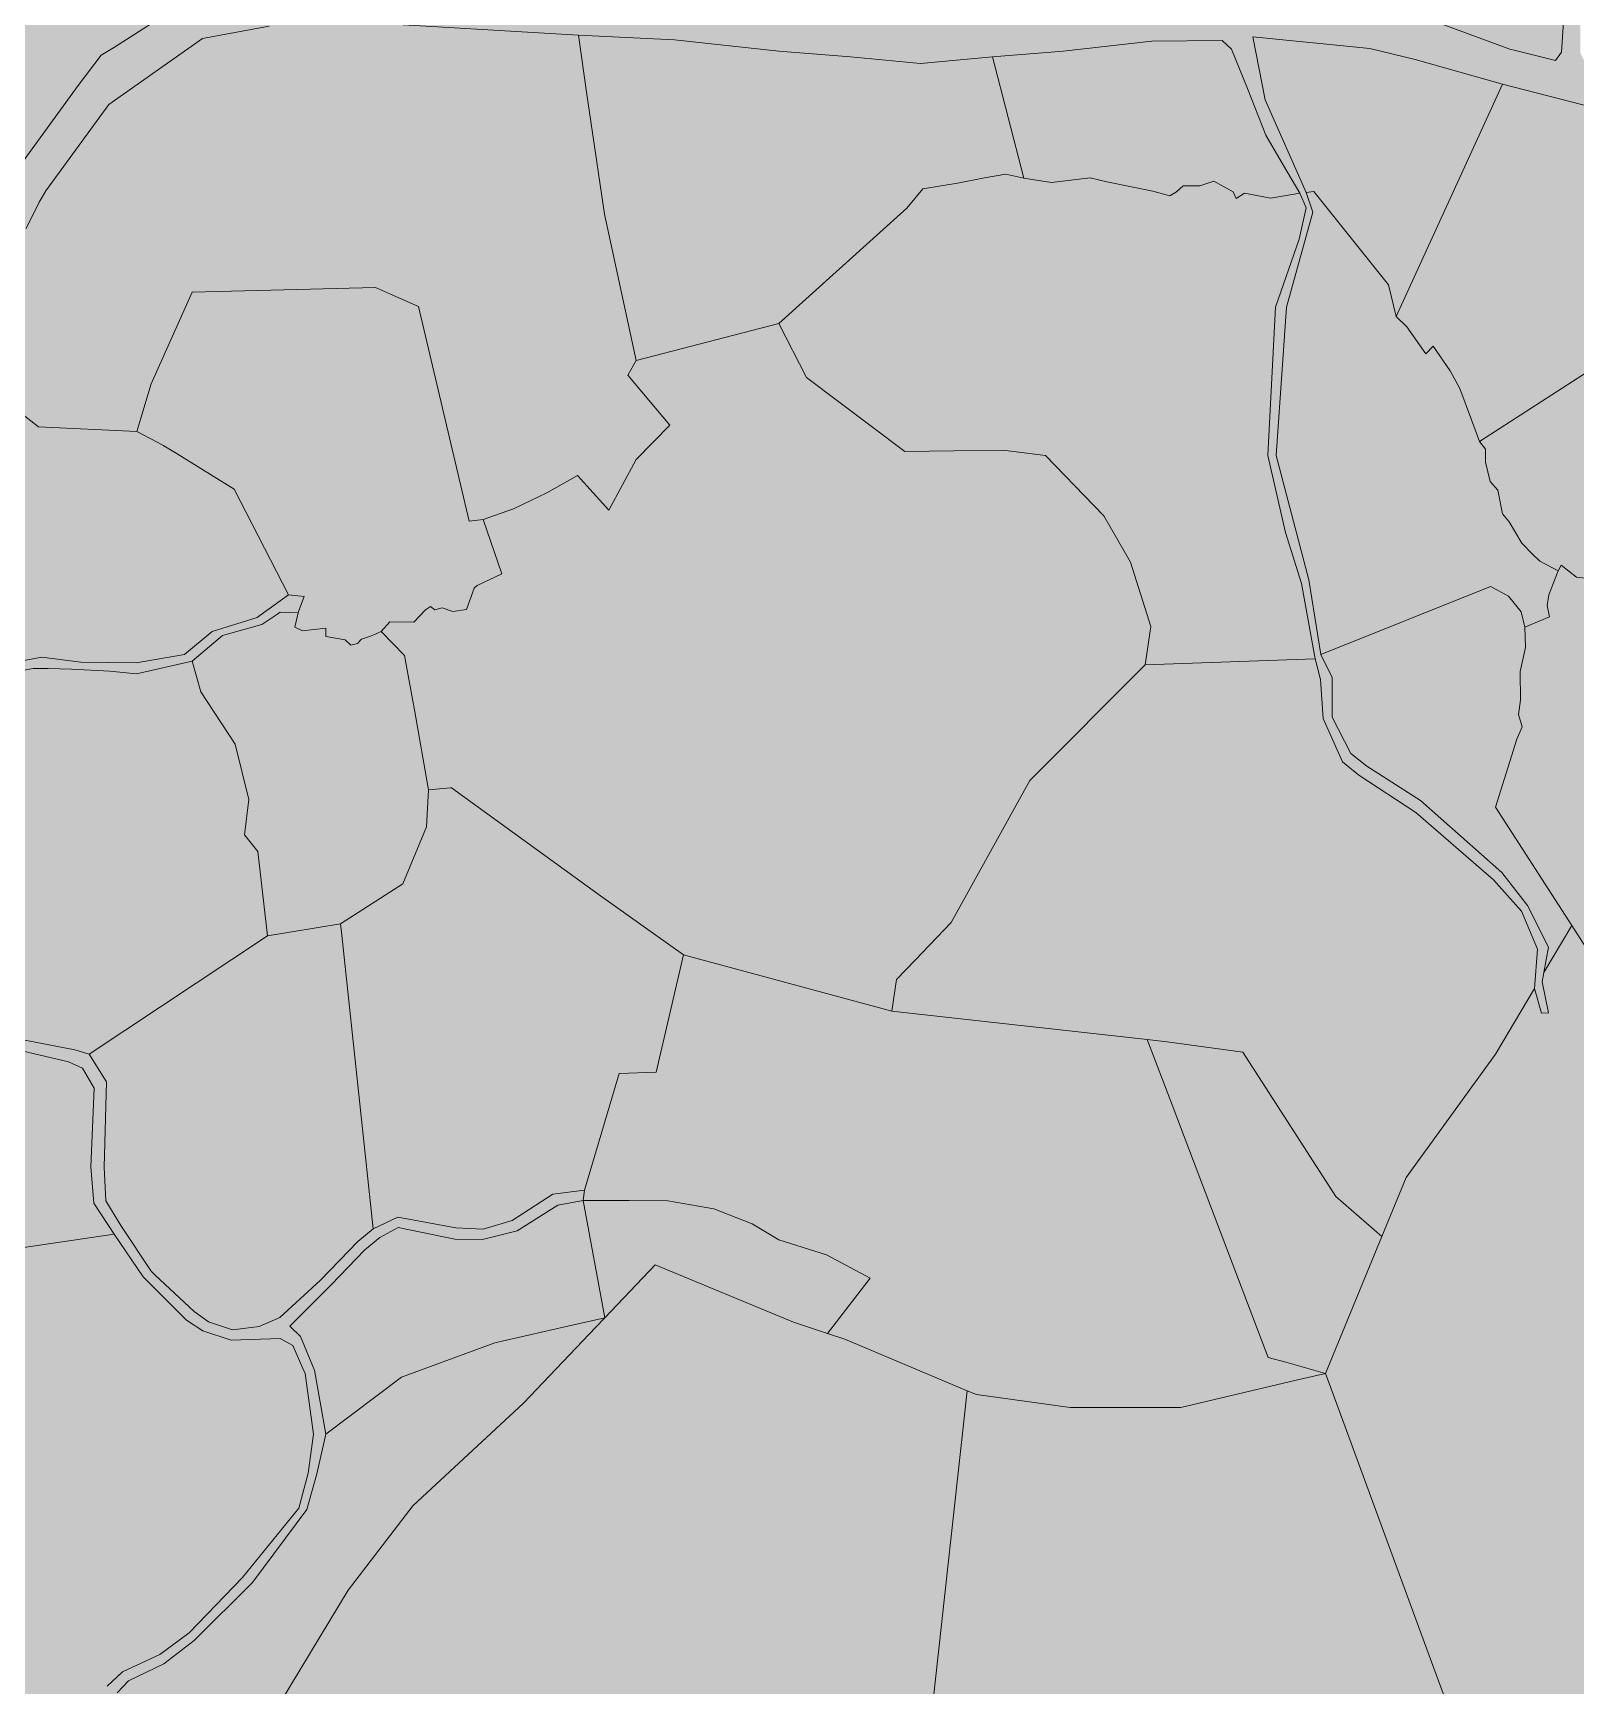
# Model space of a CAD drawing. Header units: metres. Extents: x 541853 to 549675, y 1832829 to 1845715.
# Drawn here: x 546927.1 to 547294.2, y 1834114.1 to 1834507.4 of the extents above; entities that cross this region are included whole.
import ezdxf

# ---------------------------------------------------------------- set-up
doc = ezdxf.new("R2010")
doc.units = ezdxf.units.M
doc.header["$MEASUREMENT"] = 0
doc.layers.add('1', color=7, linetype='Continuous', lineweight=0)

msp = doc.modelspace()

# ---------------------------------------------------------------- hatches: boundary and pattern name
at = {"layer": '1', "linetype": 'Continuous', "lineweight": 0}
for color, points in [(252, [(546969.96, 1834076.85), (546965.58, 1834079.295), (546956.13, 1834084.575), (546948.57, 1834091.535), (546945.99, 1834097.595), (546943.2, 1834107.615), (546944.7, 1834114.035), (546948.33, 1834117.41), (546957.24, 1834121.55), (546964.2, 1834126.695), (546976.89, 1834139.91), (546990.3, 1834156.35), (546992.49, 1834164.735), (546993.75, 1834173.975), (546991.77, 1834188.42), (546991.26, 1834189.605), (546988.83, 1834195.11), (546985.86, 1834196.745), (546974.16, 1834196.355), (546967.44, 1834198.575), (546963.6, 1834201.155), (546955.53, 1834209.12), (546953.25, 1834211.4), (546946.32, 1834221.585), (546941.55, 1834228.92), (546940.77, 1834237.59), (546941.58, 1834256.325), (546938.85, 1834261.065), (546935.52, 1834262.565), (546921.69, 1834265.865), (546916.23, 1834268.055), (546910.98, 1834274.145), (546908.04, 1834282.365), (546899.04, 1834292.925), (546895.65, 1834298.43), (546893.94, 1834310.565), (546890.37, 1834322.445), (546886.08, 1834340.865), (546882.33, 1834345.245), (546881.49, 1834348.155), (546880.98, 1834351.035), (546877.92, 1834355.295), (546862.71, 1834361.385), (546856.89, 1834364.295), (546853.41, 1834367.295), (546851.34, 1834367.73), (546840.06, 1834364.73), (546827.37, 1834362.045), (546813, 1834358.04), (546793.5, 1834349.025), (546781.17, 1834339.485), (546766.8, 1834328.325), (546765.72, 1834327.485), (546761.61, 1834323.015), (546756.66, 1834317.615), (546752.79, 1834312.68), (546750.15, 1834309.335), (546731.07, 1834283.475), (546719.82, 1834266.825), (546700.8, 1834240.335), (546687.21, 1834221.465), (546678.51, 1834201.815), (546671.79, 1834187.895), (546682.83, 1834181.625), (546675.27, 1834166.115), (546667.56, 1834168.485), (546650.22, 1834120.035), (546641.16, 1834105.305), (546640.56, 1834102.905), (546636.09, 1834092.75), (546626.7, 1834093.89), (546625.65, 1834093.8), (546625.47, 1834093.785), (546625.71, 1834094.13), (546626.28, 1834094.895), (546632.34, 1834101.705), (546634.74, 1834105.785), (546635.73, 1834107.96), (546639.09, 1834120.41), (546643.59, 1834131.765), (546659.34, 1834171.275), (546661.71, 1834184.655), (546661.56, 1834186.965), (546657.99, 1834193.43), (546654.66, 1834201.335), (546651.18, 1834213.845), (546648.96, 1834228.425), (546648.84, 1834239.33), (546650.22, 1834252.56), (546647.13, 1834266.66), (546642.84, 1834274.7), (546641.43, 1834275.72), (546637.05, 1834275.81), (546628.89, 1834269.075), (546623.37, 1834267.485), (546623.49, 1834270.035), (546627.3, 1834271.055), (546635.07, 1834278.645), (546641.07, 1834279.71), (546645.27, 1834276.875), (546649.29, 1834268.955), (546651.93, 1834260.72), (546652.83, 1834252.245), (546651.48, 1834239.135), (546651.72, 1834228.575), (546654.24, 1834214.085), (546657.63, 1834202.355), (546660.9, 1834194.345), (546663.39, 1834191.165), (546670.47, 1834206.39), (546676.44, 1834217.475), (546680.52, 1834225.11), (546692.82, 1834243.095), (546712.77, 1834271.64), (546722.43, 1834285.185), (546742.98, 1834314.3), (546751.53, 1834324.665), (546761.55, 1834334.655), (546775.95, 1834345.875), (546780.72, 1834350.165), (546782.64, 1834351.89), (546802.41, 1834362.945), (546808.65, 1834366.425), (546826.68, 1834370.055), (546836.97, 1834372.35), (546854.25, 1834379.025), (546852.96, 1834380.855), (546883.5, 1834397.94), (546885.54, 1834401.21), (546895.47, 1834422.135), (546901.17, 1834432.77), (546903.93, 1834438.26), (546909.9, 1834450.08), (546896.28, 1834469.655), (546897.93, 1834470.795), (546910.95, 1834452.06), (546921.69, 1834472.31), (546922.62, 1834474.035), (546937.77, 1834494.9), (546943.29, 1834502.085), (546946.41, 1834504.005), (546955.26, 1834509.6), (546963.18, 1834513.71), (546980.61, 1834517.37), (546988.77, 1834518.63), (546994.89, 1834519.575), (546996.63, 1834521.615), (546999.78, 1834530.06), (546999.9, 1834536.825), (546998.13, 1834543.815), (546997.86, 1834546.995), (546994.05, 1834557.12), (546986.67, 1834567.425), (546983.22, 1834571.565), (546977.01, 1834581.69), (546969.72, 1834593.465), (546967.35, 1834599.885), (546966.39, 1834611.54), (546972.6, 1834625.985), (546974.37, 1834631.67), (546975.21, 1834643.67), (546987.06, 1834673.415), (546989.7, 1834673.325), (546980.46, 1834649.58), (546977.97, 1834642.485), (546977.31, 1834631.52), (546975, 1834625.685), (546969, 1834610.34), (546970.38, 1834600.2), (546971.64, 1834594.035), (546978.93, 1834583.055), (546985.68, 1834574.025), (546989.43, 1834569.105), (546995.91, 1834557.915), (547000.83, 1834548.555), (547002.96, 1834544.655), (547003.38, 1834536.795), (547001.73, 1834528.575), (546999.3, 1834520.76), (546999.99, 1834519.815), (546999.99, 1834519.365), (546999.99, 1834510.17), (546983.22, 1834508.97), (546967.38, 1834506.045), (546945.09, 1834490.325), (546930.09, 1834469.835), (546928.95, 1834467.915), (546928.5, 1834467.105), (546925.44, 1834460.88), (546912.06, 1834436.025), (546908.37, 1834429.215), (546891.99, 1834395.57), (546888.03, 1834388.025), (546881.01, 1834382.25), (546871.26, 1834376.295), (546856.65, 1834369.935), (546856.59, 1834368.525), (546858.54, 1834366.635), (546863.73, 1834363.875), (546874.92, 1834360.35), (546880.32, 1834357.305), (546883.68, 1834352.685), (546888.24, 1834355.46), (546895.11, 1834360.11), (546901.83, 1834359.93), (546907.5, 1834359.135), (546913.83, 1834357.305), (546918.81, 1834357.035), (546924.06, 1834357.92), (546929.13, 1834358.88), (546938.4, 1834357.665), (546951.57, 1834357.485), (546963.06, 1834359.51), (546969.66, 1834364.985), (546980.4, 1834368.315), (546981, 1834368.765), (546987.87, 1834373.655), (546991.56, 1834373.325), (546990.24, 1834369.695), (546990.12, 1834369.395), (546987.99, 1834369.485), (546985.86, 1834369.575), (546985.29, 1834369.17), (546981.51, 1834366.605), (546972.12, 1834364.025), (546964.89, 1834357.875), (546951.66, 1834354.905), (546945.33, 1834355.565), (546936.21, 1834355.985), (546930.69, 1834356.165), (546927.12, 1834356.165), (546923.1, 1834355.475), (546920.37, 1834354.335), (546917.31, 1834354.425), (546912.93, 1834355.115), (546908.82, 1834356.075), (546902.43, 1834357.395), (546896.04, 1834357.545), (546890.52, 1834352.685), (546884.34, 1834348.965), (546885.24, 1834346.175), (546888.3, 1834342.005), (546891.39, 1834335.015), (546892.71, 1834323.75), (546896.49, 1834311.585), (546898.2, 1834299.465), (546901.29, 1834294.395), (546911.43, 1834283.445), (546913.95, 1834275.84), (546918.24, 1834270.125), (546922.65, 1834268.22), (546936.99, 1834265.475), (546940.41, 1834264.425), (546944.52, 1834257.795), (546944.01, 1834237.515), (546944.4, 1834229.535), (546947.97, 1834223.64), (546955.14, 1834212.75), (546956.1, 1834211.835), (546965.37, 1834203.195), (546968.79, 1834200.705), (546974.52, 1834198.815), (546980.88, 1834199.625), (546985.74, 1834201.755), (546995.46, 1834210.665), (546999.99, 1834215.345), (547004.34, 1834219.815), (547008, 1834222.845), (547013.82, 1834225.605), (547027.65, 1834223.07), (547034.19, 1834222.8), (547041.09, 1834224.855), (547050.69, 1834231.065), (547058.25, 1834232.085), (547057.92, 1834229.565), (547051.89, 1834228.5), (547042.23, 1834222.395), (547034.01, 1834220.295), (547027.41, 1834220.385), (547013.94, 1834223.19), (547009.59, 1834220.76), (547005.99, 1834217.85), (546999.99, 1834211.625), (546998.04, 1834209.585), (546988.14, 1834199.715), (546990.69, 1834197.21), (546993.93, 1834189.41), (546993.99, 1834189.245), (546996.72, 1834173.99), (546994.59, 1834164.555), (546992.22, 1834156.035), (546979.26, 1834138.665), (546965.43, 1834124.925), (546958.17, 1834119.375), (546949.77, 1834115.34), (546947.1, 1834112.445), (546945.87, 1834107.735), (546948.33, 1834098.105), (546950.52, 1834093.185), (546957.54, 1834086.405), (546966.84, 1834081.035), (546971.37, 1834078.425)]), (53, [(546910.95, 1834452.06), (546897.93, 1834470.795), (546892.53, 1834479.765), (546885, 1834477.65), (546873.96, 1834493.37), (546881.64, 1834500.285), (546876.57, 1834511.325), (546867.15, 1834509.885), (546860.16, 1834527.255), (546803.88, 1834603.755), (546798.69, 1834610.775), (546839.58, 1834643.355), (546840.21, 1834642.77), (546889.86, 1834596.825), (546895.71, 1834586.115), (546920.13, 1834573.995), (546925.26, 1834570.065), (546916.62, 1834527.27), (546947.79, 1834513.02), (546955.26, 1834509.6), (546946.41, 1834504.005), (546943.29, 1834502.085), (546937.77, 1834494.9), (546922.62, 1834474.035), (546921.69, 1834472.31)]), (252, [(547285.98, 1834274.145), (547284.27, 1834280.04), (547285.02, 1834289.355), (547281.24, 1834298.445), (547274.55, 1834305.885), (547256.1, 1834321.875), (547242.51, 1834330.785), (547238.64, 1834333.995), (547234.05, 1834344.285), (547233.36, 1834353.54), (547232.07, 1834358.505), (547228.86, 1834376.385), (547225.02, 1834388.52), (547220.82, 1834406.805), (547222.71, 1834442.145), (547228.32, 1834458.3), (547230, 1834465.755), (547228.47, 1834469.295), (547224.54, 1834475.835), (547220.34, 1834483.065), (547215.99, 1834494.18), (547212.24, 1834503.51), (547209.96, 1834505.58), (547193.22, 1834505.4), (547172.16, 1834503.075), (547155.3, 1834501.665), (547138.23, 1834500.135), (547121.55, 1834501.68), (547104.48, 1834503.03), (547079.67, 1834505.73), (547056.81, 1834506.87), (547000.32, 1834510.185), (546999.99, 1834510.17), (546999.99, 1834519.365), (546999.99, 1834519.815), (547000.32, 1834519.395), (547000.71, 1834518.84), (547035.24, 1834517.115), (547057.8, 1834515.165), (547079.76, 1834513.83), (547104.84, 1834510.8), (547122.21, 1834510.17), (547137.18, 1834509.72), (547153.5, 1834511.4), (547170.03, 1834513.32), (547194.18, 1834515.285), (547205.58, 1834514.58), (547213.44, 1834514.085), (547228.08, 1834513.485), (547259.1, 1834510.68), (547278.42, 1834503.555), (547279.74, 1834503.225), (547289.31, 1834500.795), (547290.72, 1834502.835), (547291.35, 1834512.465), (547291.44, 1834513.755), (547291.86, 1834525.065), (547298.37, 1834551.105), (547303.98, 1834572.045), (547304.58, 1834574.19), (547304.55, 1834574.535), (547304.49, 1834578.075), (547300.62, 1834589.1), (547300.56, 1834590.48), (547300.44, 1834592.865), (547302.06, 1834596), (547307.16, 1834598.46), (547307.7, 1834594.245), (547308.99, 1834580.715), (547308.27, 1834572.525), (547302.51, 1834552.545), (547301.46, 1834548.87), (547295.49, 1834523.73), (547295.37, 1834519.395), (547295.16, 1834512.735), (547295.19, 1834502.625), (547296.57, 1834499.895), (547307.13, 1834498.065), (547326.33, 1834497), (547356.66, 1834490.16), (547459.44, 1834490.685), (547478.43, 1834492.395), (547494.66, 1834495.14), (547518.63, 1834503.51), (547519.23, 1834501.905), (547523.88, 1834503.525), (547530.9, 1834500.615), (547530.39, 1834500.405), (547531.14, 1834498.545), (547522.23, 1834495.335), (547497.75, 1834486.35), (547505.4, 1834478.82), (547507.41, 1834474.335), (547503.93, 1834469.97), (547511.94, 1834462.665), (547503.93, 1834465.59), (547501.5, 1834467.93), (547488.24, 1834479.87), (547481.43, 1834484.085), (547458.54, 1834480.575), (547438.35, 1834480.44), (547406.91, 1834481.625), (547358.82, 1834480.485), (547298.28, 1834489.68), (547276.68, 1834495.17), (547255.92, 1834501.095), (547245.12, 1834503.66), (547217.28, 1834506.435), (547220.22, 1834491.435), (547229.94, 1834469.445), (547231.56, 1834464.735), (547225.32, 1834442.115), (547222.86, 1834406.85), (547230.6, 1834377.255), (547233.48, 1834359.525), (547236.12, 1834353.99), (547236.18, 1834344.6), (547240.62, 1834335.975), (547244.43, 1834332.9), (547257.21, 1834324.725), (547276.5, 1834307.61), (547282.62, 1834299.765), (547287.6, 1834289.85), (547286.52, 1834283.865), (547286.13, 1834281.645), (547287.6, 1834274.205)]), (53, [(547289.31, 1834500.795), (547279.74, 1834503.225), (547278.42, 1834503.555), (547259.1, 1834510.68), (547258.98, 1834525.395), (547274.4, 1834536.315), (547284.6, 1834574.7), (547304.49, 1834574.19), (547304.58, 1834574.19), (547303.98, 1834572.045), (547298.37, 1834551.105), (547291.86, 1834525.065), (547291.44, 1834513.755), (547291.35, 1834512.465), (547290.72, 1834502.835)]), (53, [(547030.83, 1834391.19), (547018.74, 1834442.265), (547012.08, 1834445.25), (547008.51, 1834446.855), (546964.95, 1834445.745), (546955.2, 1834423.875), (546952.71, 1834415.745), (546951.75, 1834412.55), (546928.32, 1834413.66), (546908.37, 1834429.215), (546912.06, 1834436.025), (546925.44, 1834460.88), (546928.5, 1834467.105), (546928.95, 1834467.915), (546930.09, 1834469.835), (546945.09, 1834490.325), (546967.38, 1834506.045), (546983.22, 1834508.97), (546999.99, 1834510.17), (547000.32, 1834510.185), (547056.81, 1834506.87), (547058.76, 1834493.325), (547062.99, 1834464.255), (547064.82, 1834455.855), (547070.55, 1834429.44), (547068.57, 1834425.975), (547078.56, 1834414.05), (547070.58, 1834405.875), (547064.04, 1834393.86), (547056.57, 1834402.095), (547049.31, 1834397.955), (547041.39, 1834394.16), (547034.19, 1834391.655)]), (53, [(547070.55, 1834429.44), (547064.82, 1834455.855), (547062.99, 1834464.255), (547058.76, 1834493.325), (547056.81, 1834506.87), (547079.67, 1834505.73), (547104.48, 1834503.03), (547121.55, 1834501.68), (547138.23, 1834500.135), (547155.3, 1834501.665), (547162.83, 1834472.85), (547158.51, 1834473.765), (547153.44, 1834472.94), (547146.99, 1834471.605), (547138.8, 1834470.33), (547134.99, 1834465.665), (547104.54, 1834438.26)]), (53, [(547213.29, 1834467.975), (547212.6, 1834469.565), (547207.98, 1834472.115), (547204.65, 1834470.975), (547200.72, 1834470.975), (547199.13, 1834469.55), (547197.54, 1834468.635), (547193.46, 1834469.775), (547182.57, 1834471.965), (547178.55, 1834472.895), (547169.34, 1834471.785), (547162.83, 1834472.85), (547155.3, 1834501.665), (547172.16, 1834503.075), (547193.22, 1834505.4), (547209.96, 1834505.58), (547212.24, 1834503.51), (547215.99, 1834494.18), (547220.34, 1834483.065), (547224.54, 1834475.835), (547228.47, 1834469.295), (547221.57, 1834468.095), (547215.27, 1834469.295)]), (53, [(547251.42, 1834439.925), (547249.53, 1834447.425), (547231.77, 1834469.67), (547229.94, 1834469.445), (547220.22, 1834491.435), (547217.28, 1834506.435), (547245.12, 1834503.66), (547255.92, 1834501.095), (547276.68, 1834495.17)]), (53, [(547271.22, 1834410.18), (547269.33, 1834415.37), (547266.54, 1834422.81), (547264.23, 1834426.95), (547260.18, 1834432.845), (547258.41, 1834431.045), (547253.94, 1834437.465), (547251.42, 1834439.925), (547276.68, 1834495.17), (547298.28, 1834489.68), (547358.82, 1834480.485), (547356.54, 1834466.025), (547332.72, 1834461.495), (547330.35, 1834460.745), (547298.43, 1834449.87), (547308.06, 1834433.955)]), (53, [(547191.69, 1834357.005), (547193.04, 1834366.155), (547188.18, 1834381.44), (547181.79, 1834392.48), (547167.93, 1834406.85), (547157.79, 1834408.125), (547134.48, 1834407.825), (547111.08, 1834425.435), (547104.54, 1834438.26), (547134.99, 1834465.665), (547138.8, 1834470.33), (547146.99, 1834471.605), (547153.44, 1834472.94), (547158.51, 1834473.765), (547162.83, 1834472.85), (547169.34, 1834471.785), (547178.55, 1834472.895), (547182.57, 1834471.965), (547193.46, 1834469.775), (547197.54, 1834468.635), (547199.13, 1834469.55), (547200.72, 1834470.975), (547204.65, 1834470.975), (547207.98, 1834472.115), (547212.6, 1834469.565), (547213.29, 1834467.975), (547215.27, 1834469.295), (547221.57, 1834468.095), (547228.47, 1834469.295), (547230, 1834465.755), (547228.32, 1834458.3), (547222.71, 1834442.145), (547220.82, 1834406.805), (547225.02, 1834388.52), (547228.86, 1834376.385), (547232.07, 1834358.505)]), (53, [(547233.48, 1834359.525), (547230.6, 1834377.255), (547222.86, 1834406.85), (547225.32, 1834442.115), (547231.56, 1834464.735), (547229.94, 1834469.445), (547231.77, 1834469.67), (547249.53, 1834447.425), (547251.42, 1834439.925), (547253.94, 1834437.465), (547258.41, 1834431.045), (547260.18, 1834432.845), (547264.23, 1834426.95), (547266.54, 1834422.81), (547269.33, 1834415.37), (547271.22, 1834410.18), (547272.6, 1834408.365), (547272.63, 1834405.245), (547273.71, 1834400.64), (547275.54, 1834398.585), (547276.65, 1834392.945), (547278.3, 1834391.085), (547281.27, 1834386.015), (547283.73, 1834383.45), (547285.53, 1834381.71), (547289.91, 1834379.385), (547287.69, 1834373.685), (547287.33, 1834371.165), (547287.9, 1834368.465), (547282.02, 1834365.99), (547281.09, 1834369.635), (547278.12, 1834373.385), (547275.51, 1834374.81), (547273.83, 1834375.68)]), (53, [(547297.17, 1834377.6), (547294.26, 1834377.915), (547290.63, 1834380.765), (547289.91, 1834379.385), (547285.53, 1834381.71), (547283.73, 1834383.45), (547281.27, 1834386.015), (547278.3, 1834391.085), (547276.65, 1834392.945), (547275.54, 1834398.585), (547273.71, 1834400.64), (547272.63, 1834405.245), (547272.6, 1834408.365), (547271.22, 1834410.18), (547308.06, 1834433.955), (547298.43, 1834449.87), (547330.35, 1834460.745), (547334.34, 1834438.335), (547329.57, 1834423.35), (547333.41, 1834421.955), (547333.14, 1834404.99), (547309.53, 1834392.105), (547297.29, 1834377.87)]), (53, [(547002.66, 1834361.685), (547001.28, 1834362.975), (546996.69, 1834363.755), (546996.75, 1834365.795), (546991.17, 1834365.105), (546989.31, 1834366.035), (546990.12, 1834369.395), (546990.24, 1834369.695), (546991.56, 1834373.325), (546987.87, 1834373.655), (546974.94, 1834398.795), (546961.32, 1834407.24), (546958.17, 1834409.175), (546958.11, 1834409.22), (546951.75, 1834412.55), (546952.71, 1834415.745), (546955.2, 1834423.875), (546964.95, 1834445.745), (547008.51, 1834446.855), (547012.08, 1834445.25), (547018.74, 1834442.265), (547030.83, 1834391.19), (547034.19, 1834391.655), (547038.63, 1834378.725), (547032.75, 1834375.875), (547032.03, 1834375.245), (547030.2, 1834370.235), (547026.96, 1834369.725), (547024.41, 1834370.595), (547022.64, 1834370.145), (547021.59, 1834370.88), (547020.45, 1834370.145), (547017.66, 1834367.205), (547011.96, 1834367.265), (547009.86, 1834364.97), (547008.84, 1834364.475), (547007.31, 1834363.89), (547005.24, 1834363.11), (547004.25, 1834362.09)]), (53, [(547131.42, 1834274.655), (547081.83, 1834288.035), (547062.06, 1834302.075), (547026.6, 1834327.77), (547026.36, 1834327.755), (547021.17, 1834327.305), (547017.87, 1834345.845), (547015.44, 1834359.285), (547009.86, 1834364.97), (547011.96, 1834367.265), (547017.66, 1834367.205), (547020.45, 1834370.145), (547021.59, 1834370.88), (547022.64, 1834370.145), (547024.41, 1834370.595), (547026.96, 1834369.725), (547030.2, 1834370.235), (547032.03, 1834375.245), (547032.75, 1834375.875), (547038.63, 1834378.725), (547034.19, 1834391.655), (547041.39, 1834394.16), (547049.31, 1834397.955), (547056.57, 1834402.095), (547064.04, 1834393.86), (547070.58, 1834405.875), (547078.56, 1834414.05), (547068.57, 1834425.975), (547070.55, 1834429.44), (547104.54, 1834438.26), (547111.08, 1834425.435), (547134.48, 1834407.825), (547157.79, 1834408.125), (547167.93, 1834406.85), (547181.79, 1834392.48), (547188.18, 1834381.44), (547193.04, 1834366.155), (547191.69, 1834357.005), (547164.24, 1834329.525), (547145.52, 1834295.715), (547136.91, 1834286.775), (547132.5, 1834282.185)]), (53, [(546951.57, 1834357.485), (546938.4, 1834357.665), (546929.13, 1834358.88), (546924.06, 1834357.92), (546916.26, 1834380.945), (546908.7, 1834381.71), (546891.99, 1834395.57), (546908.37, 1834429.215), (546928.32, 1834413.66), (546951.75, 1834412.55), (546958.11, 1834409.22), (546958.17, 1834409.175), (546961.32, 1834407.24), (546974.94, 1834398.795), (546987.87, 1834373.655), (546981, 1834368.765), (546980.4, 1834368.315), (546969.66, 1834364.985), (546963.06, 1834359.51)]), (53, [(547353.96, 1834184.415), (547304.37, 1834277.595), (547293.15, 1834295.04), (547275.03, 1834323.165), (547280.07, 1834339.38), (547281.39, 1834342.305), (547280.52, 1834345.215), (547280.97, 1834348.665), (547280.91, 1834355.445), (547282.17, 1834361.19), (547282.02, 1834365.99), (547287.9, 1834368.465), (547287.33, 1834371.165), (547287.69, 1834373.685), (547289.91, 1834379.385), (547290.63, 1834380.765), (547294.26, 1834377.915), (547297.17, 1834377.6), (547297.29, 1834377.87), (547308.42, 1834374.825), (547353.96, 1834356.6), (547381.29, 1834320.135), (547402.56, 1834290.765), (547433.94, 1834246.2)]), (53, [(547286.52, 1834283.865), (547287.6, 1834289.85), (547282.62, 1834299.765), (547276.5, 1834307.61), (547257.21, 1834324.725), (547244.43, 1834332.9), (547240.62, 1834335.975), (547236.18, 1834344.6), (547236.12, 1834353.99), (547233.48, 1834359.525), (547273.83, 1834375.68), (547275.51, 1834374.81), (547278.12, 1834373.385), (547281.09, 1834369.635), (547282.02, 1834365.99), (547282.17, 1834361.19), (547280.91, 1834355.445), (547280.97, 1834348.665), (547280.52, 1834345.215), (547281.39, 1834342.305), (547280.07, 1834339.38), (547275.03, 1834323.165), (547293.15, 1834295.04)]), (53, [(546982.86, 1834292.595), (546980.55, 1834312.605), (546977.37, 1834316.61), (546978.42, 1834324.995), (546975.15, 1834338.165), (546966.99, 1834350.585), (546964.89, 1834357.875), (546972.12, 1834364.025), (546981.51, 1834366.605), (546985.29, 1834369.17), (546985.86, 1834369.575), (546987.99, 1834369.485), (546990.12, 1834369.395), (546989.31, 1834366.035), (546991.17, 1834365.105), (546996.75, 1834365.795), (546996.69, 1834363.755), (547001.28, 1834362.975), (547002.66, 1834361.685), (547004.25, 1834362.09), (547005.24, 1834363.11), (547007.31, 1834363.89), (547008.84, 1834364.475), (547009.86, 1834364.97), (547015.44, 1834359.285), (547017.87, 1834345.845), (547021.17, 1834327.305), (547020.66, 1834318.47), (547015.05, 1834304.955), (547000.23, 1834295.415)]), (53, [(546940.41, 1834264.425), (546936.99, 1834265.475), (546922.65, 1834268.22), (546918.24, 1834270.125), (546913.95, 1834275.84), (546911.43, 1834283.445), (546901.29, 1834294.395), (546898.2, 1834299.465), (546896.49, 1834311.585), (546892.71, 1834323.75), (546891.39, 1834335.015), (546888.3, 1834342.005), (546885.24, 1834346.175), (546884.34, 1834348.965), (546890.52, 1834352.685), (546896.04, 1834357.545), (546902.43, 1834357.395), (546908.82, 1834356.075), (546912.93, 1834355.115), (546917.31, 1834354.425), (546920.37, 1834354.335), (546923.1, 1834355.475), (546927.12, 1834356.165), (546930.69, 1834356.165), (546936.21, 1834355.985), (546945.33, 1834355.565), (546951.66, 1834354.905), (546964.89, 1834357.875), (546966.99, 1834350.585), (546975.15, 1834338.165), (546978.42, 1834324.995), (546977.37, 1834316.61), (546980.55, 1834312.605), (546982.86, 1834292.595)]), (53, [(547247.97, 1834221), (547237.05, 1834230.57), (547214.88, 1834264.905), (547196.88, 1834267.305), (547192.11, 1834267.935), (547131.42, 1834274.655), (547132.5, 1834282.185), (547136.91, 1834286.775), (547145.52, 1834295.715), (547164.24, 1834329.525), (547191.69, 1834357.005), (547232.07, 1834358.505), (547233.36, 1834353.54), (547234.05, 1834344.285), (547238.64, 1834333.995), (547242.51, 1834330.785), (547256.1, 1834321.875), (547274.55, 1834305.885), (547281.24, 1834298.445), (547285.02, 1834289.355), (547284.27, 1834280.04), (547275.03, 1834264.425), (547253.76, 1834235.055)]), (53, [(547034.19, 1834222.8), (547027.65, 1834223.07), (547013.82, 1834225.605), (547008, 1834222.845), (547000.47, 1834293.42), (547000.23, 1834295.415), (547015.05, 1834304.955), (547020.66, 1834318.47), (547021.17, 1834327.305), (547026.36, 1834327.755), (547026.6, 1834327.77), (547062.06, 1834302.075), (547081.83, 1834288.035), (547075.35, 1834260.09), (547066.53, 1834259.835), (547058.25, 1834232.085), (547050.69, 1834231.065), (547041.09, 1834224.855)]), (53, [(546974.52, 1834198.815), (546968.79, 1834200.705), (546965.37, 1834203.195), (546956.1, 1834211.835), (546955.14, 1834212.75), (546947.97, 1834223.64), (546944.4, 1834229.535), (546944.01, 1834237.515), (546944.52, 1834257.795), (546940.41, 1834264.425), (546982.86, 1834292.595), (547000.23, 1834295.415), (547000.47, 1834293.42), (547008, 1834222.845), (547004.34, 1834219.815), (546999.99, 1834215.345), (546995.46, 1834210.665), (546985.74, 1834201.755), (546980.88, 1834199.625)]), (53, [(547277.04, 1834073.025), (547260.12, 1834118.985), (547235.82, 1834184.985), (547234.53, 1834188.465), (547247.97, 1834221), (547253.76, 1834235.055), (547275.03, 1834264.425), (547284.27, 1834280.04), (547285.98, 1834274.145), (547287.6, 1834274.205), (547286.13, 1834281.645), (547286.52, 1834283.865), (547293.15, 1834295.04), (547304.37, 1834277.595), (547353.96, 1834184.415), (547376.25, 1834106.43), (547347.78, 1834094.94), (547323.6, 1834085.175), (547305.39, 1834080.105)]), (53, [(547173.81, 1834180.365), (547151.52, 1834183.41), (547149.3, 1834184.34), (547120.17, 1834196.58), (547116.09, 1834197.93), (547126.26, 1834211.1), (547115.85, 1834216.695), (547104.54, 1834220.265), (547098.15, 1834224.015), (547089.06, 1834227.6), (547078.08, 1834229.535), (547068.93, 1834229.61), (547057.92, 1834229.565), (547058.25, 1834232.085), (547066.53, 1834259.835), (547075.35, 1834260.09), (547081.83, 1834288.035), (547131.42, 1834274.655), (547192.11, 1834267.935), (547198.05, 1834252.365), (547203.15, 1834238.985), (547220.94, 1834192.275), (547225.11, 1834191.105), (547234.53, 1834188.465), (547227.57, 1834186.83), (547200.12, 1834180.365)]), (53, [(546896.67, 1834214.265), (546896.37, 1834215.195), (546893.43, 1834224.93), (546891.51, 1834238.445), (546903.3, 1834262.955), (546910.98, 1834274.145), (546916.23, 1834268.055), (546921.69, 1834265.865), (546935.52, 1834262.565), (546938.85, 1834261.065), (546941.58, 1834256.325), (546940.77, 1834237.59), (546941.55, 1834228.92), (546946.32, 1834221.585), (546904.86, 1834215.465)]), (53, [(547234.53, 1834188.465), (547225.11, 1834191.105), (547220.94, 1834192.275), (547203.15, 1834238.985), (547198.05, 1834252.365), (547192.11, 1834267.935), (547196.88, 1834267.305), (547214.88, 1834264.905), (547237.05, 1834230.57), (547247.97, 1834221)]), (53, [(546996.72, 1834173.99), (546993.99, 1834189.245), (546993.93, 1834189.41), (546990.69, 1834197.21), (546988.14, 1834199.715), (546998.04, 1834209.585), (546999.99, 1834211.625), (547005.99, 1834217.85), (547009.59, 1834220.76), (547013.94, 1834223.19), (547027.41, 1834220.385), (547034.01, 1834220.295), (547042.23, 1834222.395), (547051.89, 1834228.5), (547057.92, 1834229.565), (547063.08, 1834201.695), (547053.57, 1834199.535), (547036.92, 1834195.755), (547014.72, 1834187.535)]), (53, [(547116.09, 1834197.93), (547108.02, 1834200.63), (547075.11, 1834214.31), (547063.08, 1834201.695), (547057.92, 1834229.565), (547068.93, 1834229.61), (547078.08, 1834229.535), (547089.06, 1834227.6), (547098.15, 1834224.015), (547104.54, 1834220.265), (547115.85, 1834216.695), (547126.26, 1834211.1)]), (53, [(546925.71, 1834033.305), (546901.35, 1834047.3), (546871.65, 1834054.08), (546863.46, 1834054.365), (546859.23, 1834054.515), (546835.23, 1834055.37), (546840.6, 1834062.18), (546843.09, 1834074.075), (546844.92, 1834094.505), (546837.84, 1834105.905), (546836.46, 1834136.7), (546833.52, 1834145.595), (546827.37, 1834156.23), (546824.73, 1834158.36), (546835.59, 1834162.305), (546845.73, 1834167.375), (546888.36, 1834180.665), (546894.48, 1834196.385), (546896.67, 1834214.265), (546904.86, 1834215.465), (546946.32, 1834221.585), (546953.25, 1834211.4), (546955.53, 1834209.12), (546963.6, 1834201.155), (546967.44, 1834198.575), (546974.16, 1834196.355), (546985.86, 1834196.745), (546988.83, 1834195.11), (546991.26, 1834189.605), (546991.77, 1834188.42), (546993.75, 1834173.975), (546992.49, 1834164.735), (546990.3, 1834156.35), (546976.89, 1834139.91), (546964.2, 1834126.695), (546957.24, 1834121.55), (546948.33, 1834117.41), (546944.7, 1834114.035), (546943.2, 1834107.615), (546945.99, 1834097.595), (546948.57, 1834091.535), (546956.13, 1834084.575), (546965.58, 1834079.295), (546957.69, 1834068.45), (546942.51, 1834048.71)]), (53, [(547134.72, 1834051.53), (547061.46, 1834061.865), (546976.98, 1834095.375), (547002, 1834136.865), (547017.42, 1834156.965), (547043.73, 1834181.385), (547060.98, 1834199.475), (547063.11, 1834201.695), (547063.08, 1834201.695), (547075.11, 1834214.31), (547108.02, 1834200.63), (547116.09, 1834197.93), (547120.17, 1834196.58), (547149.3, 1834184.34), (547140.99, 1834108.515)]), (53, [(546966.84, 1834081.035), (546957.54, 1834086.405), (546950.52, 1834093.185), (546948.33, 1834098.105), (546945.87, 1834107.735), (546947.1, 1834112.445), (546949.77, 1834115.34), (546958.17, 1834119.375), (546965.43, 1834124.925), (546979.26, 1834138.665), (546992.22, 1834156.035), (546994.59, 1834164.555), (546996.72, 1834173.99), (547014.72, 1834187.535), (547036.92, 1834195.755), (547053.57, 1834199.535), (547063.08, 1834201.695), (547063.11, 1834201.695), (547060.98, 1834199.475), (547043.73, 1834181.385), (547017.42, 1834156.965), (547002, 1834136.865), (546976.98, 1834095.375), (546975.39, 1834092.765)]), (53, [(547140.39, 1834050.735), (547134.72, 1834051.53), (547140.99, 1834108.515), (547149.3, 1834184.34), (547151.52, 1834183.41), (547173.81, 1834180.365), (547200.12, 1834180.365), (547227.57, 1834186.83), (547234.53, 1834188.465), (547235.82, 1834184.985), (547260.12, 1834118.985), (547277.04, 1834073.025), (547207.2, 1834068.96), (547151.52, 1834054.785)])]:
    msp.add_hatch(color=color, dxfattribs=at).paths.add_polyline_path(points)

# ---------------------------------------------------------------- linework, layer by layer
at = {"layer": '1', "color": 7, "linetype": 'Continuous', "lineweight": 0, "flags": 128}
for points in [[(547258.98, 1834525.395), (547274.4, 1834536.315), (547284.6, 1834574.7), (547304.49, 1834574.19), (547304.58, 1834574.19), (547303.98, 1834572.045), (547298.37, 1834551.105), (547291.86, 1834525.065), (547291.44, 1834513.755), (547291.35, 1834512.465), (547290.72, 1834502.835), (547289.31, 1834500.795), (547279.74, 1834503.225), (547278.42, 1834503.555), (547259.1, 1834510.68), (547258.98, 1834525.395)], [(547056.81, 1834506.87), (547079.67, 1834505.73), (547104.48, 1834503.03), (547121.55, 1834501.68), (547138.23, 1834500.135), (547155.3, 1834501.665), (547162.83, 1834472.85), (547158.51, 1834473.765), (547153.44, 1834472.94), (547146.99, 1834471.605), (547138.8, 1834470.33), (547134.99, 1834465.665), (547104.54, 1834438.26), (547070.55, 1834429.44), (547064.82, 1834455.855), (547062.99, 1834464.255), (547058.76, 1834493.325), (547056.81, 1834506.87)], [(547228.47, 1834469.295), (547221.57, 1834468.095), (547215.27, 1834469.295), (547213.29, 1834467.975), (547212.6, 1834469.565), (547207.98, 1834472.115), (547204.65, 1834470.975), (547200.72, 1834470.975), (547199.13, 1834469.55), (547197.54, 1834468.635), (547193.46, 1834469.775), (547182.57, 1834471.965), (547178.55, 1834472.895), (547169.34, 1834471.785), (547162.83, 1834472.85), (547155.3, 1834501.665), (547172.16, 1834503.075), (547193.22, 1834505.4), (547209.96, 1834505.58), (547212.24, 1834503.51), (547215.99, 1834494.18), (547220.34, 1834483.065), (547224.54, 1834475.835), (547228.47, 1834469.295)], [(547276.68, 1834495.17), (547251.42, 1834439.925), (547249.53, 1834447.425), (547231.77, 1834469.67), (547229.94, 1834469.445), (547220.22, 1834491.435), (547217.28, 1834506.435), (547245.12, 1834503.66), (547255.92, 1834501.095), (547276.68, 1834495.17)], [(547251.42, 1834439.925), (547276.68, 1834495.17), (547298.28, 1834489.68), (547358.82, 1834480.485), (547356.54, 1834466.025), (547332.72, 1834461.495), (547330.35, 1834460.745), (547298.43, 1834449.87), (547308.06, 1834433.955), (547271.22, 1834410.18), (547269.33, 1834415.37), (547266.54, 1834422.81), (547264.23, 1834426.95), (547260.18, 1834432.845), (547258.41, 1834431.045), (547253.94, 1834437.465), (547251.42, 1834439.925)], [(547104.54, 1834438.26), (547134.99, 1834465.665), (547138.8, 1834470.33), (547146.99, 1834471.605), (547153.44, 1834472.94), (547158.51, 1834473.765), (547162.83, 1834472.85), (547169.34, 1834471.785), (547178.55, 1834472.895), (547182.57, 1834471.965), (547193.46, 1834469.775), (547197.54, 1834468.635), (547199.13, 1834469.55), (547200.72, 1834470.975), (547204.65, 1834470.975), (547207.98, 1834472.115), (547212.6, 1834469.565), (547213.29, 1834467.975), (547215.27, 1834469.295), (547221.57, 1834468.095), (547228.47, 1834469.295), (547230, 1834465.755), (547228.32, 1834458.3), (547222.71, 1834442.145), (547220.82, 1834406.805), (547225.02, 1834388.52), (547228.86, 1834376.385), (547232.07, 1834358.505), (547191.69, 1834357.005), (547193.04, 1834366.155), (547188.18, 1834381.44), (547181.79, 1834392.48), (547167.93, 1834406.85), (547157.79, 1834408.125), (547134.48, 1834407.825), (547111.08, 1834425.435), (547104.54, 1834438.26)], [(547229.94, 1834469.445), (547231.77, 1834469.67), (547249.53, 1834447.425), (547251.42, 1834439.925), (547253.94, 1834437.465), (547258.41, 1834431.045), (547260.18, 1834432.845), (547264.23, 1834426.95), (547266.54, 1834422.81), (547269.33, 1834415.37), (547271.22, 1834410.18), (547272.6, 1834408.365), (547272.63, 1834405.245), (547273.71, 1834400.64), (547275.54, 1834398.585), (547276.65, 1834392.945), (547278.3, 1834391.085), (547281.27, 1834386.015), (547283.73, 1834383.45), (547285.53, 1834381.71), (547289.91, 1834379.385), (547287.69, 1834373.685), (547287.33, 1834371.165), (547287.9, 1834368.465), (547282.02, 1834365.99), (547281.09, 1834369.635), (547278.12, 1834373.385), (547275.51, 1834374.81), (547273.83, 1834375.68), (547233.48, 1834359.525), (547230.6, 1834377.255), (547222.86, 1834406.85), (547225.32, 1834442.115), (547231.56, 1834464.735), (547229.94, 1834469.445)], [(547271.22, 1834410.18), (547308.06, 1834433.955), (547298.43, 1834449.87), (547330.35, 1834460.745), (547334.34, 1834438.335), (547329.57, 1834423.35), (547333.41, 1834421.955), (547333.14, 1834404.99), (547309.53, 1834392.105), (547297.29, 1834377.87), (547297.17, 1834377.6), (547294.26, 1834377.915), (547290.63, 1834380.765), (547289.91, 1834379.385), (547285.53, 1834381.71), (547283.73, 1834383.45), (547281.27, 1834386.015), (547278.3, 1834391.085), (547276.65, 1834392.945), (547275.54, 1834398.585), (547273.71, 1834400.64), (547272.63, 1834405.245), (547272.6, 1834408.365), (547271.22, 1834410.18)], [(546951.75, 1834412.55), (546952.71, 1834415.745), (546955.2, 1834423.875), (546964.95, 1834445.745), (547008.51, 1834446.855), (547012.08, 1834445.25), (547018.74, 1834442.265), (547030.83, 1834391.19), (547034.19, 1834391.655), (547038.63, 1834378.725), (547032.75, 1834375.875), (547032.03, 1834375.245), (547030.2, 1834370.235), (547026.96, 1834369.725), (547024.41, 1834370.595), (547022.64, 1834370.145), (547021.59, 1834370.88), (547020.45, 1834370.145), (547017.66, 1834367.205), (547011.96, 1834367.265), (547009.86, 1834364.97), (547008.84, 1834364.475), (547007.31, 1834363.89), (547005.24, 1834363.11), (547004.25, 1834362.09), (547002.66, 1834361.685), (547001.28, 1834362.975), (546996.69, 1834363.755), (546996.75, 1834365.795), (546991.17, 1834365.105), (546989.31, 1834366.035), (546990.12, 1834369.395), (546990.24, 1834369.695), (546991.56, 1834373.325), (546987.87, 1834373.655), (546974.94, 1834398.795), (546961.32, 1834407.24), (546958.17, 1834409.175), (546958.11, 1834409.22), (546951.75, 1834412.55)], [(547009.86, 1834364.97), (547011.96, 1834367.265), (547017.66, 1834367.205), (547020.45, 1834370.145), (547021.59, 1834370.88), (547022.64, 1834370.145), (547024.41, 1834370.595), (547026.96, 1834369.725), (547030.2, 1834370.235), (547032.03, 1834375.245), (547032.75, 1834375.875), (547038.63, 1834378.725), (547034.19, 1834391.655), (547041.39, 1834394.16), (547049.31, 1834397.955), (547056.57, 1834402.095), (547064.04, 1834393.86), (547070.58, 1834405.875), (547078.56, 1834414.05), (547068.57, 1834425.975), (547070.55, 1834429.44), (547104.54, 1834438.26), (547111.08, 1834425.435), (547134.48, 1834407.825), (547157.79, 1834408.125), (547167.93, 1834406.85), (547181.79, 1834392.48), (547188.18, 1834381.44), (547193.04, 1834366.155), (547191.69, 1834357.005), (547164.24, 1834329.525), (547145.52, 1834295.715), (547136.91, 1834286.775), (547132.5, 1834282.185), (547131.42, 1834274.655), (547081.83, 1834288.035), (547062.06, 1834302.075), (547026.6, 1834327.77), (547026.36, 1834327.755), (547021.17, 1834327.305), (547017.87, 1834345.845), (547015.44, 1834359.285), (547009.86, 1834364.97)], [(546891.99, 1834395.57), (546908.37, 1834429.215), (546928.32, 1834413.66), (546951.75, 1834412.55), (546958.11, 1834409.22), (546958.17, 1834409.175), (546961.32, 1834407.24), (546974.94, 1834398.795), (546987.87, 1834373.655), (546981, 1834368.765), (546980.4, 1834368.315), (546969.66, 1834364.985), (546963.06, 1834359.51), (546951.57, 1834357.485), (546938.4, 1834357.665), (546929.13, 1834358.88), (546924.06, 1834357.92), (546916.26, 1834380.945), (546908.7, 1834381.71), (546891.99, 1834395.57)], [(547233.48, 1834359.525), (547273.83, 1834375.68), (547275.51, 1834374.81), (547278.12, 1834373.385), (547281.09, 1834369.635), (547282.02, 1834365.99), (547282.17, 1834361.19), (547280.91, 1834355.445), (547280.97, 1834348.665), (547280.52, 1834345.215), (547281.39, 1834342.305), (547280.07, 1834339.38), (547275.03, 1834323.165), (547293.15, 1834295.04), (547286.52, 1834283.865), (547287.6, 1834289.85), (547282.62, 1834299.765), (547276.5, 1834307.61), (547257.21, 1834324.725), (547244.43, 1834332.9), (547240.62, 1834335.975), (547236.18, 1834344.6), (547236.12, 1834353.99), (547233.48, 1834359.525)], [(546964.89, 1834357.875), (546972.12, 1834364.025), (546981.51, 1834366.605), (546985.29, 1834369.17), (546985.86, 1834369.575), (546987.99, 1834369.485), (546990.12, 1834369.395), (546989.31, 1834366.035), (546991.17, 1834365.105), (546996.75, 1834365.795), (546996.69, 1834363.755), (547001.28, 1834362.975), (547002.66, 1834361.685), (547004.25, 1834362.09), (547005.24, 1834363.11), (547007.31, 1834363.89), (547008.84, 1834364.475), (547009.86, 1834364.97), (547015.44, 1834359.285), (547017.87, 1834345.845), (547021.17, 1834327.305), (547020.66, 1834318.47), (547015.05, 1834304.955), (547000.23, 1834295.415), (546982.86, 1834292.595), (546980.55, 1834312.605), (546977.37, 1834316.61), (546978.42, 1834324.995), (546975.15, 1834338.165), (546966.99, 1834350.585), (546964.89, 1834357.875)], [(547131.42, 1834274.655), (547132.5, 1834282.185), (547136.91, 1834286.775), (547145.52, 1834295.715), (547164.24, 1834329.525), (547191.69, 1834357.005), (547232.07, 1834358.505), (547233.36, 1834353.54), (547234.05, 1834344.285), (547238.64, 1834333.995), (547242.51, 1834330.785), (547256.1, 1834321.875), (547274.55, 1834305.885), (547281.24, 1834298.445), (547285.02, 1834289.355), (547284.27, 1834280.04), (547275.03, 1834264.425), (547253.76, 1834235.055), (547247.97, 1834221), (547237.05, 1834230.57), (547214.88, 1834264.905), (547196.88, 1834267.305), (547192.11, 1834267.935), (547131.42, 1834274.655)], [(547000.23, 1834295.415), (547015.05, 1834304.955), (547020.66, 1834318.47), (547021.17, 1834327.305), (547026.36, 1834327.755), (547026.6, 1834327.77), (547062.06, 1834302.075), (547081.83, 1834288.035), (547075.35, 1834260.09), (547066.53, 1834259.835), (547058.25, 1834232.085), (547050.69, 1834231.065), (547041.09, 1834224.855), (547034.19, 1834222.8), (547027.65, 1834223.07), (547013.82, 1834225.605), (547008, 1834222.845), (547000.47, 1834293.42), (547000.23, 1834295.415)], [(546940.41, 1834264.425), (546982.86, 1834292.595), (547000.23, 1834295.415), (547000.47, 1834293.42), (547008, 1834222.845), (547004.34, 1834219.815), (546999.99, 1834215.345), (546995.46, 1834210.665), (546985.74, 1834201.755), (546980.88, 1834199.625), (546974.52, 1834198.815), (546968.79, 1834200.705), (546965.37, 1834203.195), (546956.1, 1834211.835), (546955.14, 1834212.75), (546947.97, 1834223.64), (546944.4, 1834229.535), (546944.01, 1834237.515), (546944.52, 1834257.795), (546940.41, 1834264.425)], [(547234.53, 1834188.465), (547247.97, 1834221), (547253.76, 1834235.055), (547275.03, 1834264.425), (547284.27, 1834280.04), (547285.98, 1834274.145), (547287.6, 1834274.205), (547286.13, 1834281.645), (547286.52, 1834283.865), (547293.15, 1834295.04), (547304.37, 1834277.595), (547353.96, 1834184.415), (547376.25, 1834106.43), (547347.78, 1834094.94), (547323.6, 1834085.175), (547305.39, 1834080.105), (547277.04, 1834073.025), (547260.12, 1834118.985), (547235.82, 1834184.985), (547234.53, 1834188.465)], [(547057.92, 1834229.565), (547058.25, 1834232.085), (547066.53, 1834259.835), (547075.35, 1834260.09), (547081.83, 1834288.035), (547131.42, 1834274.655), (547192.11, 1834267.935), (547198.05, 1834252.365), (547203.15, 1834238.985), (547220.94, 1834192.275), (547225.11, 1834191.105), (547234.53, 1834188.465), (547227.57, 1834186.83), (547200.12, 1834180.365), (547173.81, 1834180.365), (547151.52, 1834183.41), (547149.3, 1834184.34), (547120.17, 1834196.58), (547116.09, 1834197.93), (547126.26, 1834211.1), (547115.85, 1834216.695), (547104.54, 1834220.265), (547098.15, 1834224.015), (547089.06, 1834227.6), (547078.08, 1834229.535), (547068.93, 1834229.61), (547057.92, 1834229.565)], [(546910.98, 1834274.145), (546916.23, 1834268.055), (546921.69, 1834265.865), (546935.52, 1834262.565), (546938.85, 1834261.065), (546941.58, 1834256.325), (546940.77, 1834237.59), (546941.55, 1834228.92), (546946.32, 1834221.585), (546904.86, 1834215.465), (546896.67, 1834214.265), (546896.37, 1834215.195), (546893.43, 1834224.93), (546891.51, 1834238.445), (546903.3, 1834262.955), (546910.98, 1834274.145)], [(547192.11, 1834267.935), (547196.88, 1834267.305), (547214.88, 1834264.905), (547237.05, 1834230.57), (547247.97, 1834221), (547234.53, 1834188.465), (547225.11, 1834191.105), (547220.94, 1834192.275), (547203.15, 1834238.985), (547198.05, 1834252.365), (547192.11, 1834267.935)], [(547057.92, 1834229.565), (547063.08, 1834201.695), (547053.57, 1834199.535), (547036.92, 1834195.755), (547014.72, 1834187.535), (546996.72, 1834173.99), (546993.99, 1834189.245), (546993.93, 1834189.41), (546990.69, 1834197.21), (546988.14, 1834199.715), (546998.04, 1834209.585), (546999.99, 1834211.625), (547005.99, 1834217.85), (547009.59, 1834220.76), (547013.94, 1834223.19), (547027.41, 1834220.385), (547034.01, 1834220.295), (547042.23, 1834222.395), (547051.89, 1834228.5), (547057.92, 1834229.565)], [(547116.09, 1834197.93), (547108.02, 1834200.63), (547075.11, 1834214.31), (547063.08, 1834201.695), (547057.92, 1834229.565), (547068.93, 1834229.61), (547078.08, 1834229.535), (547089.06, 1834227.6), (547098.15, 1834224.015), (547104.54, 1834220.265), (547115.85, 1834216.695), (547126.26, 1834211.1), (547116.09, 1834197.93)], [(546976.98, 1834095.375), (547002, 1834136.865), (547017.42, 1834156.965), (547043.73, 1834181.385), (547060.98, 1834199.475), (547063.11, 1834201.695), (547063.08, 1834201.695), (547075.11, 1834214.31), (547108.02, 1834200.63), (547116.09, 1834197.93), (547120.17, 1834196.58), (547149.3, 1834184.34), (547140.99, 1834108.515), (547134.72, 1834051.53), (547061.46, 1834061.865), (546976.98, 1834095.375)], [(547134.72, 1834051.53), (547140.99, 1834108.515), (547149.3, 1834184.34), (547151.52, 1834183.41), (547173.81, 1834180.365), (547200.12, 1834180.365), (547227.57, 1834186.83), (547234.53, 1834188.465), (547235.82, 1834184.985), (547260.12, 1834118.985), (547277.04, 1834073.025), (547207.2, 1834068.96), (547151.52, 1834054.785), (547140.39, 1834050.735), (547134.72, 1834051.53)]]:
    msp.add_lwpolyline(points, close=True, dxfattribs=at)
for points in [[(546916.62, 1834527.27), (546947.79, 1834513.02), (546955.26, 1834509.6), (546946.41, 1834504.005), (546943.29, 1834502.085), (546937.77, 1834494.9), (546922.62, 1834474.035)], [(547000.32, 1834510.185), (547056.81, 1834506.87), (547058.76, 1834493.325), (547062.99, 1834464.255), (547064.82, 1834455.855), (547070.55, 1834429.44), (547068.57, 1834425.975), (547078.56, 1834414.05), (547070.58, 1834405.875), (547064.04, 1834393.86), (547056.57, 1834402.095), (547049.31, 1834397.955), (547041.39, 1834394.16), (547034.19, 1834391.655), (547030.83, 1834391.19), (547018.74, 1834442.265), (547012.08, 1834445.25), (547008.51, 1834446.855), (546964.95, 1834445.745), (546955.2, 1834423.875), (546952.71, 1834415.745), (546951.75, 1834412.55), (546928.32, 1834413.66), (546908.37, 1834429.215)], [(546922.62, 1834474.035), (546937.77, 1834494.9), (546943.29, 1834502.085), (546946.41, 1834504.005), (546955.26, 1834509.6)], [(547298.28, 1834489.68), (547276.68, 1834495.17), (547255.92, 1834501.095), (547245.12, 1834503.66), (547217.28, 1834506.435), (547220.22, 1834491.435), (547229.94, 1834469.445), (547231.56, 1834464.735), (547225.32, 1834442.115), (547222.86, 1834406.85), (547230.6, 1834377.255), (547233.48, 1834359.525), (547236.12, 1834353.99), (547236.18, 1834344.6), (547240.62, 1834335.975), (547244.43, 1834332.9), (547257.21, 1834324.725), (547276.5, 1834307.61), (547282.62, 1834299.765), (547287.6, 1834289.85), (547286.52, 1834283.865), (547286.13, 1834281.645), (547287.6, 1834274.205), (547285.98, 1834274.145), (547284.27, 1834280.04), (547285.02, 1834289.355), (547281.24, 1834298.445), (547274.55, 1834305.885), (547256.1, 1834321.875), (547242.51, 1834330.785), (547238.64, 1834333.995), (547234.05, 1834344.285), (547233.36, 1834353.54), (547232.07, 1834358.505), (547228.86, 1834376.385), (547225.02, 1834388.52), (547220.82, 1834406.805), (547222.71, 1834442.145), (547228.32, 1834458.3), (547230, 1834465.755), (547228.47, 1834469.295), (547224.54, 1834475.835), (547220.34, 1834483.065), (547215.99, 1834494.18), (547212.24, 1834503.51), (547209.96, 1834505.58), (547193.22, 1834505.4), (547172.16, 1834503.075), (547155.3, 1834501.665), (547138.23, 1834500.135), (547121.55, 1834501.68), (547104.48, 1834503.03), (547079.67, 1834505.73), (547056.81, 1834506.87), (547000.32, 1834510.185)], [(547259.1, 1834510.68), (547278.42, 1834503.555), (547279.74, 1834503.225), (547289.31, 1834500.795), (547290.72, 1834502.835), (547291.35, 1834512.465)], [(546925.44, 1834460.88), (546928.5, 1834467.105), (546928.95, 1834467.915), (546930.09, 1834469.835), (546945.09, 1834490.325), (546967.38, 1834506.045), (546983.22, 1834508.97)], [(546983.22, 1834508.97), (546967.38, 1834506.045), (546945.09, 1834490.325), (546930.09, 1834469.835), (546928.95, 1834467.915), (546928.5, 1834467.105), (546925.44, 1834460.88)], [(547304.37, 1834277.595), (547293.15, 1834295.04), (547275.03, 1834323.165), (547280.07, 1834339.38), (547281.39, 1834342.305), (547280.52, 1834345.215), (547280.97, 1834348.665), (547280.91, 1834355.445), (547282.17, 1834361.19), (547282.02, 1834365.99), (547282.02, 1834365.99), (547287.9, 1834368.465), (547287.33, 1834371.165), (547287.69, 1834373.685), (547289.91, 1834379.385), (547290.63, 1834380.765), (547294.26, 1834377.915)], [(546924.06, 1834357.92), (546929.13, 1834358.88), (546938.4, 1834357.665), (546951.57, 1834357.485), (546963.06, 1834359.51), (546969.66, 1834364.985), (546980.4, 1834368.315), (546981, 1834368.765), (546987.87, 1834373.655), (546991.56, 1834373.325), (546990.24, 1834369.695), (546990.12, 1834369.395), (546987.99, 1834369.485), (546985.86, 1834369.575), (546985.29, 1834369.17), (546981.51, 1834366.605), (546972.12, 1834364.025), (546964.89, 1834357.875), (546951.66, 1834354.905), (546945.33, 1834355.565), (546936.21, 1834355.985), (546930.69, 1834356.165), (546927.12, 1834356.165), (546923.1, 1834355.475)], [(546923.1, 1834355.475), (546927.12, 1834356.165), (546930.69, 1834356.165), (546936.21, 1834355.985), (546945.33, 1834355.565), (546951.66, 1834354.905), (546964.89, 1834357.875), (546964.89, 1834357.875), (546966.99, 1834350.585), (546975.15, 1834338.165), (546978.42, 1834324.995), (546977.37, 1834316.61), (546980.55, 1834312.605), (546982.86, 1834292.595), (546940.41, 1834264.425), (546936.99, 1834265.475), (546922.65, 1834268.22)], [(546944.7, 1834114.035), (546948.33, 1834117.41), (546957.24, 1834121.55), (546964.2, 1834126.695), (546976.89, 1834139.91), (546990.3, 1834156.35), (546992.49, 1834164.735), (546993.75, 1834173.975), (546991.77, 1834188.42), (546991.26, 1834189.605), (546988.83, 1834195.11), (546985.86, 1834196.745), (546974.16, 1834196.355), (546967.44, 1834198.575), (546963.6, 1834201.155), (546955.53, 1834209.12), (546953.25, 1834211.4), (546946.32, 1834221.585), (546941.55, 1834228.92), (546940.77, 1834237.59), (546941.58, 1834256.325), (546938.85, 1834261.065), (546935.52, 1834262.565), (546921.69, 1834265.865)], [(546922.65, 1834268.22), (546936.99, 1834265.475), (546940.41, 1834264.425), (546944.52, 1834257.795), (546944.01, 1834237.515), (546944.4, 1834229.535), (546947.97, 1834223.64), (546955.14, 1834212.75), (546956.1, 1834211.835), (546965.37, 1834203.195), (546968.79, 1834200.705), (546974.52, 1834198.815), (546980.88, 1834199.625), (546985.74, 1834201.755), (546995.46, 1834210.665), (546999.99, 1834215.345), (547004.34, 1834219.815), (547008, 1834222.845), (547013.82, 1834225.605), (547027.65, 1834223.07), (547034.19, 1834222.8), (547041.09, 1834224.855), (547050.69, 1834231.065), (547058.25, 1834232.085), (547057.92, 1834229.565), (547051.89, 1834228.5), (547042.23, 1834222.395), (547034.01, 1834220.295), (547027.41, 1834220.385), (547013.94, 1834223.19), (547009.59, 1834220.76), (547005.99, 1834217.85), (546999.99, 1834211.625), (546998.04, 1834209.585), (546988.14, 1834199.715), (546990.69, 1834197.21), (546993.93, 1834189.41), (546993.99, 1834189.245), (546996.72, 1834173.99), (546994.59, 1834164.555), (546992.22, 1834156.035), (546979.26, 1834138.665), (546965.43, 1834124.925), (546958.17, 1834119.375), (546949.77, 1834115.34), (546947.1, 1834112.445)], [(546904.86, 1834215.465), (546946.32, 1834221.585), (546953.25, 1834211.4), (546955.53, 1834209.12), (546963.6, 1834201.155), (546967.44, 1834198.575), (546974.16, 1834196.355), (546985.86, 1834196.745), (546988.83, 1834195.11), (546991.26, 1834189.605), (546991.77, 1834188.42), (546993.75, 1834173.975), (546992.49, 1834164.735), (546990.3, 1834156.35), (546976.89, 1834139.91), (546964.2, 1834126.695), (546957.24, 1834121.55), (546948.33, 1834117.41), (546944.7, 1834114.035)], [(546947.1, 1834112.445), (546949.77, 1834115.34), (546958.17, 1834119.375), (546965.43, 1834124.925), (546979.26, 1834138.665), (546992.22, 1834156.035), (546994.59, 1834164.555), (546996.72, 1834173.99), (546996.72, 1834173.99), (547014.72, 1834187.535), (547036.92, 1834195.755), (547053.57, 1834199.535), (547063.08, 1834201.695), (547063.11, 1834201.695), (547060.98, 1834199.475), (547043.73, 1834181.385), (547017.42, 1834156.965), (547002, 1834136.865), (546976.98, 1834095.375)]]:
    msp.add_lwpolyline(points, dxfattribs=at)

doc.saveas('drawing.dxf')
